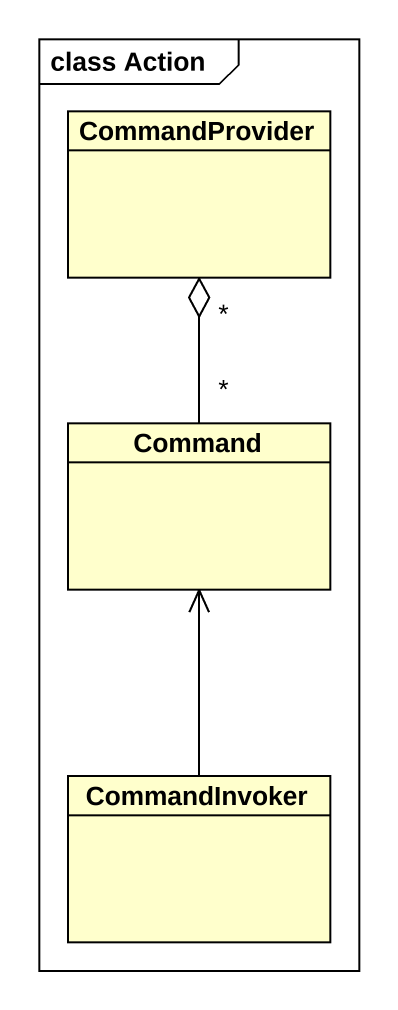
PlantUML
@startuml
mainframe class Action
hide circle
hide empty members
class CommandProvider
class Command
class CommandInvoker
Command "*" -up-o "*" CommandProvider
CommandInvoker -up-> Command
@enduml
